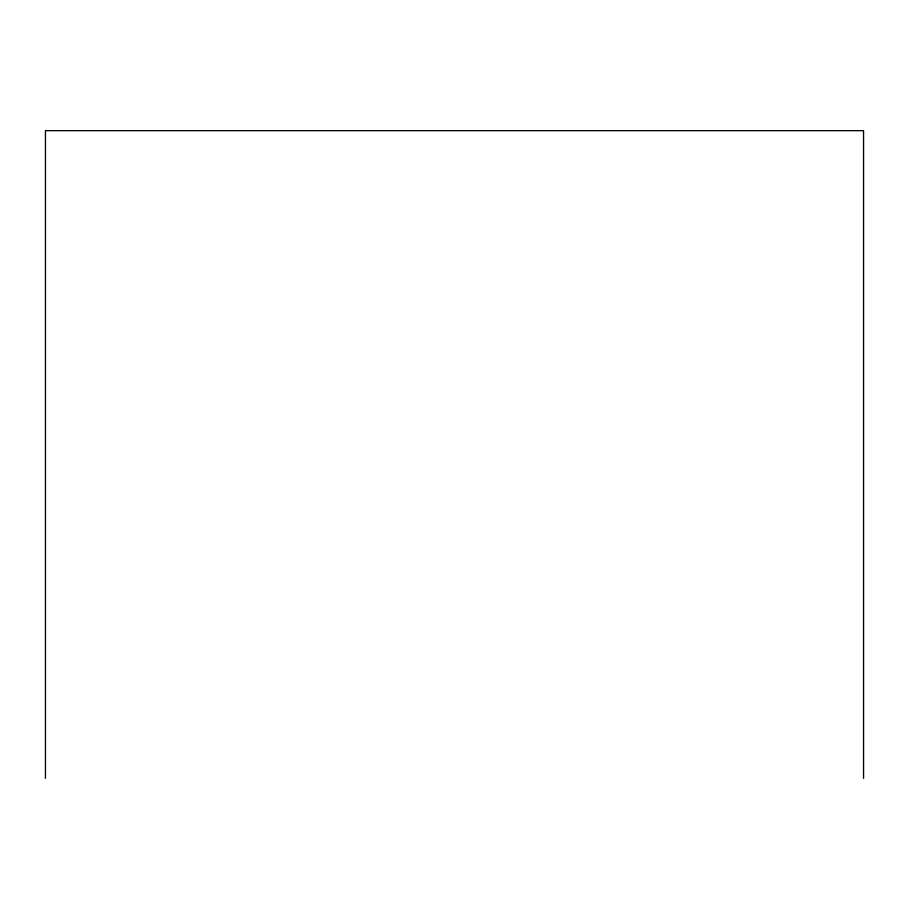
<?xml version="1.0" encoding="UTF-8"?>
<svg xmlns="http://www.w3.org/2000/svg" width="909" height="909" viewBox="0 0 909 909"><rect width="100%" height="100%" fill="white"/><g stroke="black" fill="none" stroke-linecap="round" stroke-linejoin="round"><path stroke-width="1.36" d="M863.55 778.331L863.55 130.669L45.45 130.669L45.45 778.331"/></g></svg>
